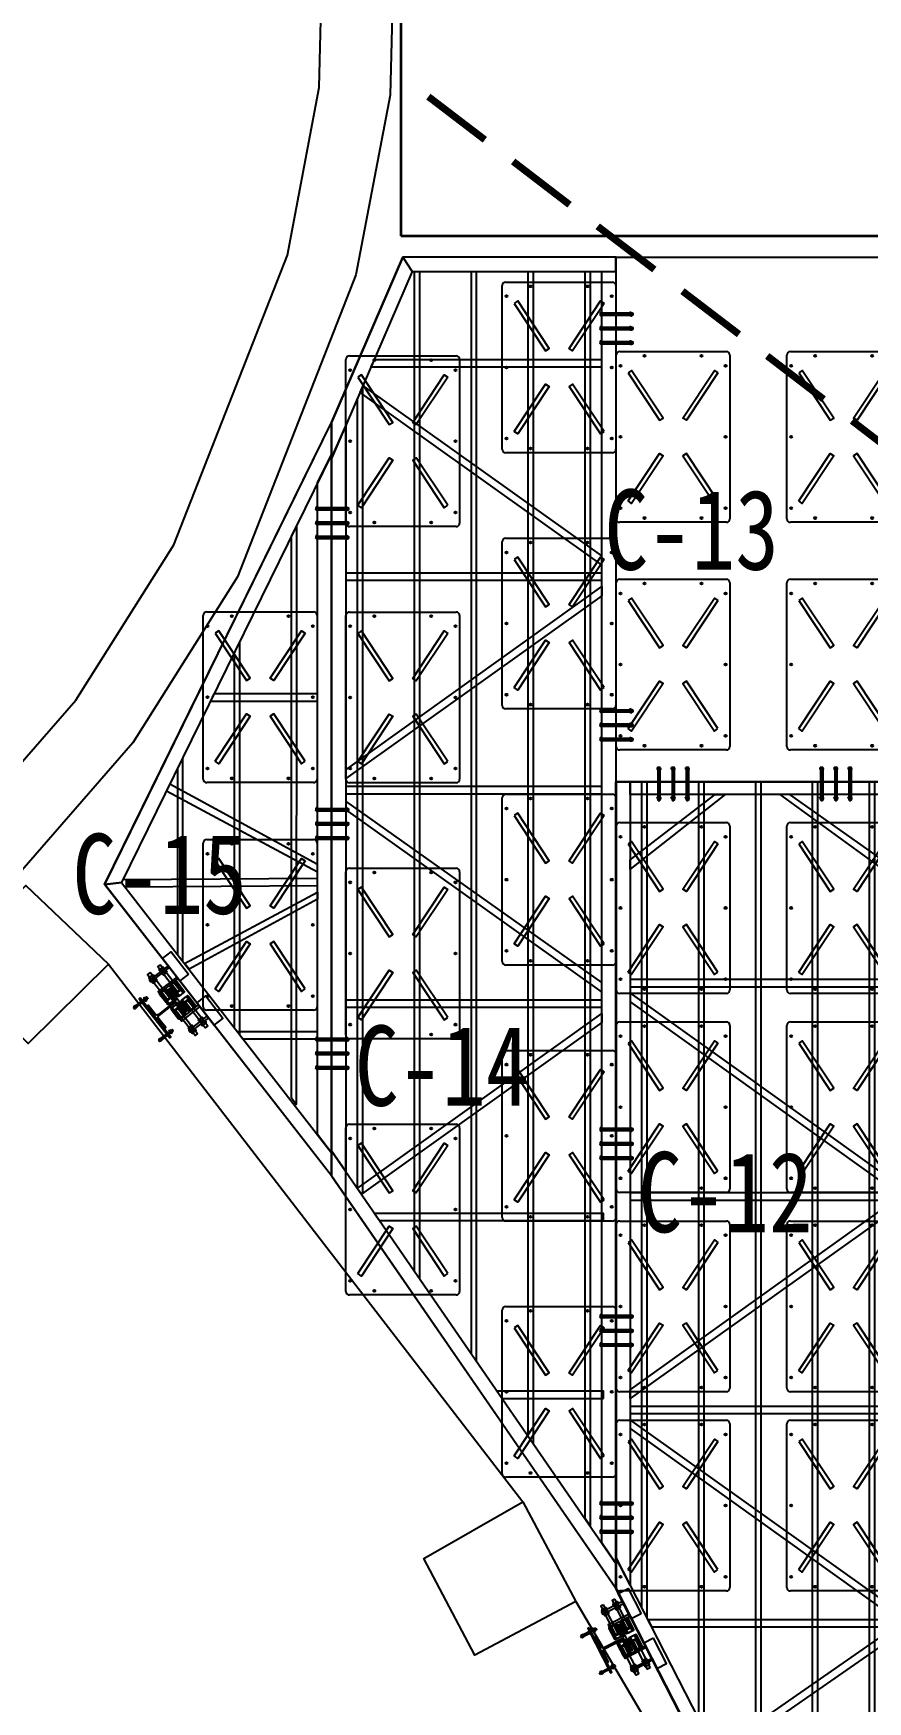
# Model space of a CAD drawing. Extents: x -89702 to 926017, y -610001 to -56924.
# Drawn here: x 318852 to 324718, y -112874 to -101149 of the extents above; entities that cross this region are included whole.
import ezdxf

# ---------------------------------------------------------------- set-up
doc = ezdxf.new("R2010")
doc.units = 0
doc.header["$LTSCALE"] = 10
doc.header["$MEASUREMENT"] = 0
doc.linetypes.add('CENTER', pattern=[2, 1.25, -0.25, 0.25, -0.25])
for name, color, linetype in [('BJ02', 2, 'Continuous'), ('BJ06', 5, 'Continuous'), ('CEN', 1, 'CENTER'), ('PUB_TEXT', 7, 'Continuous'), ('W-FLOAT_BOWL浮筒', 253, 'Continuous'), ('W-STEEL_FRAME钢架', 3, 'Continuous'), ('W-STEEL_KEEL钢龙骨', 5, 'Continuous'), ('螺栓孔位', 2, 'Continuous')]:
    doc.layers.add(name, color=color, linetype=linetype)
doc.styles.add('黑体', font='simhei.ttf', dxfattribs={"width": 0.8})
doc.linetypes.add('245', pattern='A,1e-05,-0.05,[133,bjxx.shx,S=0.05,R=0,X=-0.05,Y=0],-0.05,0.45,[135,bjxx.shx,S=0.05,R=0,X=0,Y=0],0.45', length=1.00001)
doc.linetypes.add('60003', pattern='A,1e-05,[136,bjxx.shx,S=0.075,R=0,X=-1e-05,Y=0],0.15', length=0.15001)
pattern_1 = [(74.01036908, (111095.596, -3037952.141), (-7.630410536, 2.186490637), []), (164.01036908, (111095.596, -3037952.141), (-2.186490637, -7.630410536), [])]
pattern_2 = [(74.01036908, (111174.304, -3037908.494), (-7.630410536, 2.186490637), []), (164.01036908, (111174.304, -3037908.494), (-2.186490637, -7.630410536), [])]
pattern_3 = [(84.7476435, (656700.399, -3021736.76), (-7.904171734, 0.726619187), []), (174.7476435, (656700.399, -3021736.76), (-0.726619187, -7.904171734), [])]
pattern_4 = [(84.7476435, (656769.5974, -3021679.2135), (-7.904171734, 0.726619187), []), (174.7476435, (656769.5974, -3021679.2135), (-0.726619187, -7.904171734), [])]

# ---------------------------------------------------------------- blocks, each defined once
blk = doc.blocks.new('0')
at = {"layer": 'BJ02', "color": 5}
for points in [[(569366, 20667), (571366, 17767), (571366, 27124), (569866, 27124), (569366, 25962)], [(571366, 27124), (573366, 27124), (573366, 23437), (571366, 23437)], [(569366, 25962), (569366, 20667), (567769, 22714)], [(573366, 23437), (571366, 23436), (571366, 17767), (573366, 13864)]]:
    blk.add_lwpolyline(points, close=True, dxfattribs=at)
at = {"layer": 'PUB_TEXT', "color": 3, "style": '黑体', "width": 0.8}
for s, p in [('C-13', (571285, 24927)), ('C-15', (567544, 22508)), ('C-14', (569530, 21160)), ('C-12', (571522, 20271))]:
    blk.add_text(s, height=563.3, dxfattribs=at).set_placement(p)
blk = doc.blocks.new('A$Cfdf82907')
at = {"color": 7, "lineweight": 35}
for p, q in [((20688, 23294), (17844, 22339)), ((17844, 22339), (19436, 17599))]:
    blk.add_line(p, q, dxfattribs=at)
at = {"color": 1, "const_width": 50}
for points in [[(18672, 21995), (18833, 22468)], [(18429, 21285), (18591, 21758)], [(18187, 20575), (18348, 21049)], [(17945, 19866), (18106, 20339)], [(17702, 19156), (17864, 19629)], [(17460, 18446), (17622, 18919)]]:
    blk.add_lwpolyline(points, dxfattribs=at)
at = {"layer": 'BJ02', "linetype": '245', "ltscale": 5, "flags": 128}
blk.add_lwpolyline([(12647, 24039), (14022, 23468), (15277, 23162), (17461, 23053), (18649, 23216), (20372, 23748), (21685, 24428), (22536, 25031), (23280, 25694), (23732, 26179), (24834, 27752), (25299, 28721), (25761, 30190), (25956, 31504), (25956, 32888), (25792, 34056), (25530, 35036), (24954, 36409), (24047, 37825), (23396, 38572), (22680, 39236), (21325, 40170), (20057, 40755)], dxfattribs=at)
at = {"layer": 'BJ06', "linetype": 'Continuous'}
for p, q in [((12337, 22659), (9682, 18693)), ((9136, 18118), (8037, 16850))]:
    blk.add_line(p, q, dxfattribs=at)
at = {"layer": 'BJ06', "linetype": 'Continuous', "flags": 128}
blk.add_lwpolyline([(20144, 41265), (21573, 40606), (22993, 39626), (23756, 38921), (24448, 38125), (25397, 36643), (26004, 35198), (26282, 34155), (26456, 32922), (26457, 31467), (26250, 30077), (25766, 28537), (25267, 27498), (24122, 25863), (23629, 25335), (22848, 24639), (21945, 24000), (20562, 23283), (18757, 22725), (17483, 22552), (15206, 22666), (13867, 22992), (12393, 23603)], dxfattribs=at)
at = {"layer": 'BJ06', "linetype": '60003', "ltscale": 3, "flags": 128}
for points in [[(12337, 22659), (11629, 23016), (11991, 23733), (12677, 23386), (12337, 22659)], [(9682, 18693), (9136, 18118), (8554, 18670), (9084, 19228), (9682, 18693)]]:
    blk.add_lwpolyline(points, dxfattribs=at)
blk = doc.blocks.new('HW200a')
at = {"layer": 'W-STEEL_FRAME钢架'}
blk.add_lwpolyline([(-1440883, 1205965), (-1440803, 1205965), (-1440803, 1205953), (-1441003, 1205953), (-1441003, 1205965), (-1440923, 1205965, 0.414214), (-1440907, 1205981), (-1440907, 1206125, 0.414214), (-1440923, 1206141), (-1441003, 1206141), (-1441003, 1206153), (-1440803, 1206153), (-1440803, 1206141), (-1440883, 1206141, 0.414214), (-1440899, 1206125), (-1440899, 1205981, 0.414214)], format="xyb", close=True, dxfattribs=at)
blk = doc.blocks.new('$matou$00000145')
at = {"layer": 'W-FLOAT_BOWL浮筒'}
for p, q in [((-600, -375), (-600, 375)), ((-575, 400), (575, 400)), ((600, 375), (600, -375)), ((575, -400), (-575, -400))]:
    blk.add_line(p, q, dxfattribs=at)
at = {"layer": 'W-FLOAT_BOWL浮筒', "color": 3}
for p, q in [((-507, 370), (-493, 370)), ((-500, 377), (-500, 363)), ((-7, 370), (7, 370)), ((0, 377), (0, 363)), ((493, 370), (507, 370)), ((500, 377), (500, 363)), ((-577, 200), (-563, 200)), ((-570, 207), (-570, 193)), ((563, 200), (577, 200)), ((570, 207), (570, 193)), ((-577, -200), (-563, -200)), ((-570, -193), (-570, -207)), ((563, -200), (577, -200)), ((570, -193), (570, -207)), ((-507, -370), (-493, -370)), ((-500, -377), (-500, -363)), ((-7, -370), (7, -370)), ((0, -377), (0, -363)), ((493, -370), (507, -370)), ((500, -377), (500, -363))]:
    blk.add_line(p, q, dxfattribs=at)
at = {"layer": 'W-FLOAT_BOWL浮筒', "ltscale": 100}
for points in [[(-450, 316), (-117, 95), (-133, 70), (-467, 291)], [(450, 316), (117, 95), (133, 70), (467, 291)], [(-450, -316), (-117, -95), (-133, -70), (-467, -291)], [(450, -316), (117, -95), (133, -70), (467, -291)]]:
    blk.add_lwpolyline(points, close=True, dxfattribs=at)
at = {"layer": 'W-FLOAT_BOWL浮筒'}
for centre in [(-500, 370), (0, 370), (500, 370), (-570, 200), (570, 200), (-570, -200), (570, -200), (-500, -370), (0, -370), (500, -370)]:
    blk.add_circle(centre, 7, dxfattribs=at)
for centre, start, end in [((-575, 375), 90, 180), ((575, 375), 0, 90), ((-575, -375), 180, 270), ((575, -375), 270, 0)]:
    blk.add_arc(centre, 25, start, end, dxfattribs=at)
blk = doc.blocks.new('浮箱')
at = {"layer": 'W-FLOAT_BOWL浮筒', "rotation": 270}
blk.add_blockref('$matou$00000145', (0, 0), dxfattribs=at)
blk = doc.blocks.new('*U171')
at = {"layer": 'W-FLOAT_BOWL浮筒'}
blk.add_blockref('浮箱', (0, 0), dxfattribs=at)
blk = doc.blocks.new('*U172')
at = {"layer": 'W-FLOAT_BOWL浮筒', "color": 0, "linetype": 'ByBlock', "lineweight": -2, "transparency": 16777216}
for p in [(0, 4200), (1200, 4200), (0, 2800), (1200, 2800), (0, 1400), (1200, 1400), (0, 0), (1200, 0)]:
    blk.add_blockref('*U171', p, dxfattribs=at)
blk = doc.blocks.new('*U173')
at = {"layer": 'W-FLOAT_BOWL浮筒'}
blk.add_blockref('浮箱', (0, 0), dxfattribs=at)
blk = doc.blocks.new('*U174')
at = {"layer": 'W-FLOAT_BOWL浮筒', "color": 0, "linetype": 'ByBlock', "lineweight": -2, "transparency": 16777216}
for p in [(0, 7200), (0, 5400), (0, 3600), (0, 1800), (0, 0)]:
    blk.add_blockref('*U173', p, dxfattribs=at)
blk = doc.blocks.new('*U175')
at = {"layer": 'W-FLOAT_BOWL浮筒'}
blk.add_blockref('浮箱', (0, 0), dxfattribs=at)
blk = doc.blocks.new('*U176')
at = {"layer": 'W-FLOAT_BOWL浮筒', "color": 0, "linetype": 'ByBlock', "lineweight": -2, "transparency": 16777216}
for p in [(0, 5400), (0, 3600), (0, 1800), (0, 0)]:
    blk.add_blockref('*U175', p, dxfattribs=at)
blk = doc.blocks.new('*U177')
at = {"layer": 'W-FLOAT_BOWL浮筒'}
blk.add_blockref('浮箱', (0, 0), dxfattribs=at)
blk = doc.blocks.new('*U178')
at = {"layer": 'W-FLOAT_BOWL浮筒', "color": 0, "linetype": 'ByBlock', "lineweight": -2, "transparency": 16777216}
for p in [(0, 1600), (0, 0)]:
    blk.add_blockref('*U177', p, dxfattribs=at)
blk = doc.blocks.new('C-14')
at = {"color": 2}
blk.add_lwpolyline([(373915, -89889), (373915, -89789), (382996, -89789), (382851, -89889), (373915, -89889)], dxfattribs=at)
at = {"color": 3}
blk.add_lwpolyline([(380096, -91789), (382996, -89789), (383172, -89789), (380272, -91789)], close=True, dxfattribs=at)
at = {"color": 4}
blk.add_lwpolyline([(374724, -91571), (380396, -91571)], dxfattribs=at)
at = {"color": 2}
blk.add_lwpolyline([(375000, -91689), (380241, -91689), (380096, -91789), (375227, -91789)], close=True, dxfattribs=at)
at = {"layer": 'BJ02', "color": 3}
for points in [[(373915, -91222), (373915, -89789), (373815, -89789), (373815, -91288)], [(373915, -91222), (375230, -91789), (374977, -91789), (373815, -91288)]]:
    blk.add_lwpolyline(points, close=True, dxfattribs=at)
at = {"layer": 'W-STEEL_FRAME钢架', "color": 1}
for points in [[(374586, -89889), (374536, -89889), (374536, -91490), (374585, -91512)], [(376086, -89889), (376036, -89889), (376036, -91689), (376086, -91689)], [(377586, -89889), (377536, -89889), (377536, -91689), (377586, -91689)], [(379086, -89889), (379036, -89889), (379036, -91689), (379086, -91689)], [(380586, -89876), (380536, -89876), (380536, -91486), (380586, -91452)], [(381836, -89876), (381786, -89876), (381786, -90624), (381836, -90590)]]:
    blk.add_lwpolyline(points, close=True, dxfattribs=at)
for points in [[(375980, -89889), (375914, -89889), (374718, -91568), (374766, -91589), (375980, -89889)], [(376130, -89889), (376195, -89889), (377480, -91689), (377418, -91689), (376130, -89889)], [(378980, -89889), (378914, -89889), (377638, -91689), (377700, -91689), (378980, -89889)], [(379130, -89889), (379195, -89889), (380401, -91579), (380360, -91608), (379130, -89889)]]:
    blk.add_lwpolyline(points, dxfattribs=at)
at = {"layer": 'W-STEEL_KEEL钢龙骨', "color": 4}
for points in [[(373915, -89971), (382732, -89971), (382681, -90006), (373915, -90006)], [(373915, -90371), (382152, -90371)], [(382101, -90406), (373915, -90406)], [(373915, -90771), (381572, -90771)], [(381521, -90806), (373915, -90806)], [(373915, -91171), (380992, -91171)], [(380941, -91206), (373915, -91206)], [(380363, -91606), (374805, -91606)]]:
    blk.add_lwpolyline(points, dxfattribs=at)
blk = doc.blocks.new('1')
at = {"lineweight": -3}
for p, q in [((-1521938, 1214338), (-1521935, 1214338)), ((-1521938, 1214336), (-1521931, 1214336)), ((-1521938, 1214336), (-1521914, 1214336)), ((-1521936, 1214341), (-1521936, 1214346)), ((-1521936, 1214346), (-1521916, 1214346)), ((-1521935, 1214341), (-1521936, 1214341)), ((-1521934, 1214347), (-1521932, 1214347)), ((-1521933, 1214352), (-1521931, 1214355)), ((-1521933, 1214136), (-1521933, 1214352)), ((-1521919, 1214352), (-1521933, 1214352)), ((-1521932, 1214347), (-1521919, 1214347)), ((-1521932, 1214346), (-1521932, 1214341)), ((-1521921, 1214355), (-1521931, 1214355)), ((-1521919, 1214352), (-1521921, 1214355)), ((-1521919, 1214347), (-1521921, 1214347)), ((-1521921, 1214346), (-1521921, 1214341)), ((-1521919, 1214136), (-1521919, 1214352)), ((-1521917, 1214341), (-1521916, 1214341)), ((-1521914, 1214338), (-1521917, 1214338)), ((-1521916, 1214341), (-1521916, 1214346)), ((-1521938, 1214136), (-1521931, 1214136)), ((-1521938, 1214136), (-1521914, 1214136)), ((-1521938, 1214134), (-1521935, 1214134)), ((-1521935, 1214131), (-1521936, 1214131)), ((-1521936, 1214131), (-1521936, 1214126)), ((-1521936, 1214126), (-1521916, 1214126)), ((-1521934, 1214125), (-1521932, 1214125)), ((-1521932, 1214126), (-1521932, 1214131)), ((-1521932, 1214125), (-1521919, 1214125)), ((-1521921, 1214126), (-1521921, 1214131)), ((-1521919, 1214125), (-1521921, 1214125)), ((-1521914, 1214134), (-1521917, 1214134)), ((-1521917, 1214131), (-1521916, 1214131)), ((-1521916, 1214131), (-1521916, 1214126))]:
    blk.add_line(p, q, dxfattribs=at)
at = {"color": 1}
for p, q in [((-1521936, 1214346), (-1521934, 1214347)), ((-1521919, 1214347), (-1521916, 1214346))]:
    blk.add_line(p, q, dxfattribs=at)
at = {"color": 6, "lineweight": -3}
for p, q in [((-1521931, 1214136), (-1521931, 1214355)), ((-1521921, 1214136), (-1521921, 1214355))]:
    blk.add_line(p, q, dxfattribs=at)
at = {"lineweight": -3}
for points in [[(-1521933, 1214336), (-1521938, 1214336), (-1521938, 1214338), (-1521914, 1214338), (-1521914, 1214336), (-1521919, 1214336)], [(-1521935, 1214338), (-1521935, 1214341), (-1521917, 1214341), (-1521917, 1214338)], [(-1521933, 1214136), (-1521938, 1214136), (-1521938, 1214134), (-1521914, 1214134), (-1521914, 1214136), (-1521919, 1214136)], [(-1521935, 1214134), (-1521935, 1214131), (-1521917, 1214131), (-1521917, 1214134)]]:
    blk.add_lwpolyline(points, dxfattribs=at)
for centre, radius, start, end in [((-1521934, 1214129), 3.22, 223.6028, 316.3972), ((-1521926, 1214140), 14.7, 248.7607, 291.2393), ((-1521919, 1214129), 3.22, 223.6028, 316.3972)]:
    blk.add_arc(centre, radius, start, end, dxfattribs=at)
blk = doc.blocks.new('螺栓孔位')
at = {"layer": '螺栓孔位', "color": 1, "rotation": 270}
for p in [(-1214244, -1521833), (-1214244, -1521933), (-1214244, -1522033)]:
    blk.add_blockref('1', p, dxfattribs=at)
blk = doc.blocks.new('C-12')
at = {"color": 3}
blk.add_line((589889, 33110), (589989, 33110), dxfattribs=at)
at = {"color": 2}
blk.add_lwpolyline([(589989, 33110), (589989, 27464), (589889, 27659), (589889, 33110)], close=True, dxfattribs=at)
at = {"color": 3}
blk.add_lwpolyline([(589889, 27659), (591889, 23757), (591889, 23538), (589889, 27440)], close=True, dxfattribs=at)
at = {"layer": 'BJ02'}
blk.add_lwpolyline([(591789, 33110), (591789, 33020), (589989, 33020), (589989, 33110)], close=True, dxfattribs=at)
blk.add_lwpolyline([(591789, 33110), (591889, 33110), (591889, 23757), (591789, 23952), (591789, 33110)], dxfattribs=at)
at = {"layer": 'W-STEEL_FRAME钢架', "color": 1}
for points in [[(589989, 32496), (589989, 32561), (590587, 33020), (590657, 33020), (589989, 32496)], [(591789, 32477), (591789, 32543), (591111, 33020), (591041, 33020), (591789, 32477)], [(591789, 30276), (591789, 30341), (589989, 31626), (589989, 31564), (591789, 30276)], [(591789, 30126), (591789, 30060), (589989, 28776), (589989, 28837), (591789, 30126)], [(591789, 27276), (591789, 27341), (589989, 28626), (589989, 28564), (591789, 27276)], [(591789, 27126), (591789, 27060), (590614, 26246), (590590, 26293), (591789, 27126)]]:
    blk.add_lwpolyline(points, dxfattribs=at)
for points in [[(591789, 31670), (591789, 31720), (589989, 31720), (589989, 31670)], [(591789, 30170), (591789, 30220), (589989, 30220), (589989, 30170)], [(591789, 28670), (591789, 28720), (589989, 28720), (589989, 28670)], [(591789, 27170), (591789, 27220), (590115, 27220), (590140, 27170)]]:
    blk.add_lwpolyline(points, close=True, dxfattribs=at)
at = {"layer": 'W-STEEL_KEEL钢龙骨', "color": 4}
for points in [[(590072, 27303), (590072, 33110), (590107, 33110), (590107, 27235)], [(590472, 26523), (590472, 33110), (590507, 33110), (590507, 26455)], [(590872, 25743), (590872, 33110), (590907, 33110), (590907, 25674)], [(591272, 24962), (591272, 33110), (591307, 33110), (591307, 24894)]]:
    blk.add_lwpolyline(points, dxfattribs=at)
blk.add_lwpolyline([(591707, 33110), (591707, 24114), (591672, 24182), (591672, 33110)], close=True, dxfattribs=at)
blk = doc.blocks.new('C-15')
at = {"color": 3}
for points in [[(583840, 36591), (585435, 39839), (585435, 39612), (583958, 36604)], [(583958, 36604), (585435, 34706), (585435, 34543), (583840, 36591)]]:
    blk.add_lwpolyline(points, close=True, dxfattribs=at)
at = {"color": 2}
blk.add_lwpolyline([(585337, 39413), (585435, 39612), (585435, 34706), (585335, 34834), (585337, 39413)], dxfattribs=at)
at = {"layer": 'BJ02'}
blk.add_lwpolyline([(585435, 39839), (585435, 34543), (583840, 36591)], close=True, dxfattribs=at)
at = {"layer": 'W-STEEL_FRAME钢架', "color": 1}
for points in [[(585336, 37880), (585336, 37930), (584608, 37930), (584584, 37880)], [(585335, 36680), (585335, 36731), (584297, 37296), (584275, 37250)], [(585335, 36583), (585335, 36633), (583968, 36623), (583958, 36604), (583981, 36574)], [(585335, 36538), (585335, 36488), (584433, 35996), (584401, 36036)], [(585335, 35506), (585335, 35556), (584773, 35556), (584812, 35506)]]:
    blk.add_lwpolyline(points, close=True, dxfattribs=at)
at = {"layer": 'W-STEEL_KEEL钢龙骨', "color": 4}
blk.add_lwpolyline([(585188, 39109), (585187, 35046), (585153, 35089), (585153, 39037)], close=True, dxfattribs=at)
for points in [[(584753, 35582), (584753, 38223)], [(584788, 38294), (584787, 35537)], [(584353, 36097), (584353, 37408)], [(584387, 37479), (584387, 36053)]]:
    blk.add_lwpolyline(points, dxfattribs=at)
blk = doc.blocks.new('*U1960')
at = {"layer": 'W-FLOAT_BOWL浮筒'}
blk.add_blockref('浮箱', (0, 0), dxfattribs=at)
blk = doc.blocks.new('*U1961')
at = {"layer": 'W-FLOAT_BOWL浮筒', "color": 0, "linetype": 'ByBlock', "lineweight": -2, "transparency": 16777216}
for p in [(0, 1600), (1200, 1600), (0, 0), (1200, 0)]:
    blk.add_blockref('*U1960', p, dxfattribs=at)
blk = doc.blocks.new('NY-M12')
for p, q in [((-1, 0), (0, -2)), ((0, 0), (1, -2))]:
    blk.add_line(p, q)
blk.add_lwpolyline([(11, 0), (-11, 0), (-11, -2), (11, -2)], close=True)
blk = doc.blocks.new('$matou$00000104')
for p, q in [((-61, 6, 0), (-62, 5, 0)), ((-62, -5, 0), (-62, 5, 0)), ((-61, 6, 0), (-57, 5, 0)), ((-61, -6, 0), (-61, 6, 0)), ((-57, 7, 0), (-57, 5, 0)), ((-40, 7, 0), (-54, 9, 0)), ((-47, 1, 0), (-52, 1, 0)), ((-46, 0, 0), (-46, 0, 0)), ((-39, 6, 0), (-40, 7, 0)), ((-40, 5, 0), (-40, 7, 0)), ((-39, 5, 0), (-40, 5, 0)), ((-39, -6, 0), (-39, 6, 0)), ((-37, 7, 0), (-38, 7, 0)), ((-36, -6, 0), (-36, 6, 0)), ((-36, 6, 0), (19, 6, 0)), ((19, 6, 0), (19, 6, 0)), ((19, 6, 0), (19, 6, 0)), ((19, -5, 0), (19, 6, 0)), ((20, 5, 0), (19, 6, 0)), ((19, -6, 0), (19, 6, 0)), ((19, -5, 0), (20, 5, 0)), ((21, 6, 0), (20, 5, 0)), ((20, -4, 0), (21, 4, 0)), ((21, 6, 0), (21, 6, 0)), ((22, 5, 0), (21, 6, 0)), ((21, -5, 0), (22, 5, 0)), ((23, 6, 0), (22, 5, 0)), ((22, -4, 0), (23, 4, 0)), ((23, 6, 0), (23, 6, 0)), ((24, 5, 0), (23, 6, 0)), ((23, -5, 0), (24, 5, 0)), ((25, 6, 0), (24, 5, 0)), ((24, -4, 0), (25, 4, 0)), ((26, 5, 0), (25, 6, 0)), ((25, 6, 0), (25, 6, 0)), ((25, -5, 0), (26, 5, 0)), ((27, 6, 0), (26, 5, 0)), ((26, -4, 0), (26, 4, 0)), ((27, 6, 0), (27, 6, 0)), ((27, 5, 0), (27, 6, 0)), ((27, -5, 0), (28, 5, 0)), ((29, 6, 0), (28, 6, 0)), ((28, 6, 0), (28, 5, 0)), ((28, -5, 0), (29, 5, 0)), ((28, -4, 0), (28, 4, 0)), ((29, 5, 0), (29, 6, 0)), ((30, 6, 0), (30, 6, 0)), ((30, 6, 0), (30, 5, 0)), ((31, 5, 0), (30, 6, 0)), ((30, -5, 0), (31, 5, 0)), ((30, -4, 0), (30, 4, 0)), ((32, 6, 0), (31, 5, 0)), ((31, -4, 0), (32, 4, 0)), ((32, 6, 0), (32, 6, 0)), ((33, 5, 0), (32, 6, 0)), ((32, -5, 0), (33, 5, 0)), ((34, 6, 0), (33, 5, 0)), ((33, -4, 0), (34, 4, 0)), ((34, 6, 0), (34, 6, 0)), ((35, 5, 0), (34, 6, 0)), ((34, -5, 0), (35, 5, 0)), ((36, 6, 0), (35, 5, 0)), ((35, -4, 0), (36, 4, 0)), ((36, 15, 0), (40, 15, 0)), ((36, -15, 0), (36, 15, 0)), ((36, 6, 0), (36, 6, 0)), ((36, 5, 0), (36, 6, 0)), ((36, -5, 0), (37, 5, 0)), ((37, 6, 0), (37, 5, 0)), ((38, 6, 0), (37, 6, 0)), ((37, -4, 0), (37, 4, 0)), ((38, 5, 0), (38, 6, 0)), ((38, -5, 0), (38, 5, 0)), ((39, 6, 0), (39, 6, 0)), ((39, 6, 0), (39, 5, 0)), ((40, 5, 0), (39, 6, 0)), ((39, -4, 0), (39, 4, 0)), ((39, -5, 0), (40, 3, 0)), ((40, 15, 0), (40, -15, 0)), ((48, 10, 0), (42, 10, 0)), ((42, -10, 0), (42, 10, 0)), ((48, 5, 0), (42, 5, 0)), ((48, 10, 0), (49, 9, 0)), ((49, -9, 0), (49, 9, 0)), ((50, 6, 0), (49, 5, 0)), ((49, -4, 0), (50, 4, 0)), ((51, 5, 0), (50, 6, 0)), ((50, 6, 0), (50, 6, 0)), ((50, -5, 0), (51, 5, 0)), ((52, 6, 0), (51, 5, 0)), ((51, -4, 0), (52, 4, 0)), ((52, 6, 0), (52, 6, 0)), ((53, 5, 0), (52, 6, 0)), ((52, -5, 0), (53, 5, 0)), ((54, 6, 0), (53, 5, 0)), ((53, -4, 0), (53, 4, 0)), ((54, 5, 0), (54, 6, 0)), ((54, 6, 0), (54, 6, 0)), ((54, -5, 0), (55, 5, 0)), ((56, 6, 0), (55, 6, 0)), ((55, 6, 0), (55, 5, 0)), ((55, -5, 0), (56, 5, 0)), ((55, -4, 0), (55, 4, 0)), ((57, 6, 0), (56, 5, 0)), ((56, 5, 0), (56, 6, 0)), ((58, 5, 0), (57, 6, 0)), ((57, 6, 0), (57, 6, 0)), ((57, -5, 0), (58, 5, 0)), ((57, -4, 0), (57, 4, 0)), ((59, 5, 0), (58, 5, 0)), ((58, -6, 0), (58, 0, 0)), ((59, 5, 0), (59, 5, 0)), ((59, -5, 0), (59, 5, 0)), ((-61, -6, 0), (-62, -5, 0)), ((-61, -6, 0), (-57, -5, 0)), ((-57, -7, 0), (-57, -5, 0)), ((-40, -7, 0), (-54, -9, 0)), ((-47, -1, 0), (-52, -1, 0)), ((-39, -5, 0), (-40, -5, 0)), ((-40, -5, 0), (-40, -7, 0)), ((-39, -6, 0), (-40, -7, 0)), ((-37, -7, 0), (-38, -7, 0)), ((18, -6, 0), (-36, -6, 0)), ((19, -6, 0), (18, -6, 0)), ((19, -5, 0), (19, -6, 0)), ((21, -5, 0), (20, -6, 0)), ((20, -6, 0), (20, -5, 0)), ((20, -6, 0), (20, -6, 0)), ((22, -6, 0), (21, -5, 0)), ((23, -5, 0), (22, -6, 0)), ((22, -6, 0), (22, -6, 0)), ((24, -6, 0), (23, -5, 0)), ((25, -5, 0), (24, -6, 0)), ((24, -6, 0), (24, -6, 0)), ((26, -6, 0), (25, -5, 0)), ((26, -5, 0), (26, -6, 0)), ((26, -6, 0), (26, -6, 0)), ((27, -6, 0), (27, -5, 0)), ((28, -6, 0), (27, -6, 0)), ((28, -5, 0), (28, -6, 0)), ((30, -5, 0), (29, -6, 0)), ((29, -6, 0), (29, -5, 0)), ((29, -6, 0), (29, -6, 0)), ((31, -6, 0), (30, -5, 0)), ((32, -5, 0), (31, -6, 0)), ((31, -6, 0), (31, -6, 0)), ((33, -6, 0), (32, -5, 0)), ((34, -5, 0), (33, -6, 0)), ((33, -6, 0), (33, -6, 0)), ((35, -6, 0), (34, -5, 0)), ((36, -5, 0), (35, -6, 0)), ((35, -6, 0), (35, -6, 0)), ((37, -6, 0), (36, -5, 0)), ((40, -15, 0), (36, -15, 0)), ((37, -5, 0), (37, -6, 0)), ((37, -6, 0), (37, -6, 0)), ((38, -6, 0), (38, -5, 0)), ((39, -6, 0), (38, -6, 0)), ((39, -5, 0), (39, -6, 0)), ((40, -6, 0), (40, -5, 0)), ((48, -5, 0), (42, -5, 0)), ((48, -10, 0), (42, -10, 0)), ((48, -10, 0), (49, -9, 0)), ((50, -5, 0), (49, -6, 0)), ((51, -6, 0), (50, -5, 0)), ((52, -5, 0), (51, -6, 0)), ((51, -6, 0), (51, -6, 0)), ((53, -6, 0), (52, -5, 0)), ((53, -5, 0), (53, -6, 0)), ((53, -6, 0), (53, -6, 0)), ((54, -6, 0), (54, -5, 0)), ((55, -6, 0), (54, -6, 0)), ((55, -5, 0), (55, -6, 0)), ((56, -6, 0), (56, -5, 0)), ((57, -5, 0), (56, -6, 0)), ((56, -6, 0), (56, -6, 0)), ((58, -6, 0), (57, -5, 0)), ((58, -6, 0), (59, -5, 0))]:
    blk.add_line(p, q)
at = {"extrusion": (0, 0, -1)}
for centre, major_axis, start_param, end_param in [((-54, 7, 0), (-1.71, 1.71), 5.497787, 7.253749), ((-52, 5, 0), (-3.21, 3.21), 3.926991, 5.497787), ((-54, 6, 0), (-0.445, 0.445), 4.712389, 10.995574), ((-47, 0, 0), (0.343, 0.343), -0.785398, 0.785398), ((-47, 0, 0), (0.343, 0.343), -0.785398, 0.785398), ((-38, 6, 0), (0.343, 0.343), 3.926991, 5.497787), ((-37, 6, 0), (0.343, 0.343), -0.785398, 0.785398), ((20, 5, 0), (0.129, 0.129), 1.308997, 3.403392), ((22, 5, 0), (0.129, 0.129), 1.308997, 3.403392), ((24, 5, 0), (0.129, 0.129), 1.308997, 3.403392), ((26, 5, 0), (-0.129, 0.129), 2.879793, 4.974188), ((28, 5, 0), (-0.129, 0.129), 2.879793, 4.974188), ((29, 5, 0), (0.129, 0.129), 1.308997, 3.403392), ((31, 5, 0), (0.129, 0.129), 1.308997, 3.403392), ((33, 5, 0), (-0.129, 0.129), 2.879793, 4.974188), ((35, 5, 0), (-0.129, 0.129), 2.879793, 4.974188), ((37, 5, 0), (-0.129, 0.129), 2.879793, 4.974188), ((38, 5, 0), (-0.129, 0.129), 2.879793, 4.974188), ((45, 8, 0), (-2.94, 2.94), 1.732823, 2.979566), ((31, 0, 0), (12.8, 12.8), 0.489975, 1.080822), ((51, 5, 0), (0.129, 0.129), 1.308997, 3.403392), ((53, 5, 0), (-0.129, 0.129), 2.879793, 4.974188), ((55, 5, 0), (-0.129, 0.129), 2.879793, 4.974188), ((56, 5, 0), (-0.129, 0.129), 2.879793, 4.974188), ((58, 5, 0), (0.129, 0.129), 1.308997, 3.403392), ((-52, -5, 0), (-3.21, 3.21), 5.497787, 7.068583), ((-54, -7, 0), (1.71, 1.71), 2.171029, 3.926991), ((-54, -6, 0), (0.445, 0.445), 3.141593, 9.424778), ((-47, 0, 0), (-0.343, 0.343), 2.356194, 3.926991), ((-38, -6, 0), (0.343, 0.343), 2.356194, 3.926991), ((-37, -6, 0), (-0.343, 0.343), 2.356194, 3.926991), ((19, -5, 0), (-0.129, 0.129), 6.021386, 8.115781), ((21, -5, 0), (0.129, 0.129), 4.45059, 6.544985), ((23, -5, 0), (0.129, 0.129), 4.45059, 6.544985), ((25, -5, 0), (-0.129, 0.129), 6.021386, 8.115781), ((27, -5, 0), (-0.129, 0.129), 6.021386, 8.115781), ((28, -5, 0), (-0.129, 0.129), 6.021386, 8.115781), ((30, -5, 0), (0.129, 0.129), 4.45059, 6.544985), ((32, -5, 0), (0.129, 0.129), 4.45059, 6.544985), ((34, -5, 0), (-0.129, 0.129), 6.021386, 8.115781), ((36, -5, 0), (-0.129, 0.129), 6.021386, 8.115781), ((38, -5, 0), (-0.129, 0.129), 6.021386, 8.115781), ((39, -5, 0), (0.129, 0.129), 4.45059, 6.544985), ((45, -8, 0), (2.94, 2.94), 0.162027, 1.40877), ((50, -5, 0), (0.129, 0.129), 4.45059, 6.544985), ((52, -5, 0), (0.129, 0.129), 4.45059, 6.544985), ((54, -5, 0), (-0.129, 0.129), 6.021386, 8.115781), ((55, -5, 0), (-0.129, 0.129), 6.021386, 8.115781), ((57, -5, 0), (0.129, 0.129), 4.45059, 6.544985)]:
    blk.add_ellipse(centre, major_axis=major_axis, ratio=1, start_param=start_param, end_param=end_param, dxfattribs=at)
for centre in [(-50, 5, 0), (-50, -5, 0)]:
    blk.add_ellipse(centre, major_axis=(0.445, 0.445), ratio=1, dxfattribs=at)
at = {"layer": 'CEN'}
blk.add_line((-66, 0, 0), (66, 0, 0), dxfattribs=at)
at = {"extrusion": (0, 0, -1), "xscale": 1.01056896011507, "yscale": 1.01056896011507, "zscale": -1.010568960117647, "rotation": 90.00000229450367}
blk.add_blockref('NY-M12', (-42, 0, 0), dxfattribs=at)

msp = doc.modelspace()

# ---------------------------------------------------------------- hatches: boundary and pattern name
h = msp.add_hatch()
h.set_pattern_fill('ANSI37', color=256, scale=5, angle=39.74764)
h.set_pattern_definition(pattern_4)
h.paths.add_polyline_path([(319789.5, -107868.2, 0.4142136), (319782.5, -107867.3), (319770.8, -107876.4), (319810.7, -107927.7), (319815.9, -107923.7), (319834.3, -107947.4), (319840.9, -107942.3, 0.4142136), (319841.7, -107935.3)])
h.paths.add_polyline_path([(319794.4, -107972.1, 0.4142136), (319801.4, -107973), (319807.5, -107968.3), (319789, -107944.6), (319794.2, -107940.6), (319754.2, -107889.3), (319743.1, -107898, 0.4142136), (319742.2, -107905.1)])
h = msp.add_hatch()
h.set_pattern_fill('ANSI37', color=256, scale=5, angle=39.74764)
h.set_pattern_definition(pattern_3)
h.paths.add_polyline_path([(319860.6, -107812.9, 0.4142136), (319853.5, -107812.1), (319841.8, -107821.2), (319881.8, -107872.5), (319886.9, -107868.5), (319905.3, -107892.1), (319911.9, -107887, 0.4142136), (319912.8, -107880)])
h.paths.add_polyline_path([(319865.4, -107916.9, 0.4142136), (319872.4, -107917.7), (319878.5, -107913), (319860.1, -107889.3), (319865.2, -107885.3), (319825.3, -107834.1), (319814.1, -107842.8, 0.4142136), (319813.2, -107849.8)])
h = msp.add_hatch()
h.set_pattern_fill('ANSI37', color=256, scale=5, angle=39.74764)
h.set_pattern_definition(pattern_4)
h.paths.add_polyline_path([(319868.6, -107969.8, 0.4142136), (319861.6, -107968.9), (319855, -107974), (319873.4, -107997.7), (319868.3, -108001.7), (319908.2, -108053), (319919.9, -108043.9, 0.4142136), (319920.8, -108036.9)])
h.paths.add_polyline_path([(319873.5, -108073.7, 0.4142136), (319880.5, -108074.6), (319891.7, -108065.9), (319851.7, -108014.6), (319846.6, -108018.6), (319828.2, -107994.9), (319822.1, -107999.6, 0.4142136), (319821.2, -108006.7)])
h = msp.add_hatch()
h.set_pattern_fill('ANSI37', color=256, scale=5, angle=39.74764)
h.set_pattern_definition(pattern_3)
h.paths.add_polyline_path([(319939.6, -107914.5, 0.4142136), (319932.6, -107913.7), (319926, -107918.8), (319944.5, -107942.4), (319939.3, -107946.4), (319979.3, -107997.7), (319991, -107988.6, 0.4142136), (319991.8, -107981.6)])
h.paths.add_polyline_path([(319944.5, -108018.5, 0.4142136), (319951.5, -108019.3), (319962.7, -108010.6), (319922.8, -107959.3), (319917.6, -107963.3), (319899.2, -107939.7), (319893.1, -107944.4, 0.4142136), (319892.3, -107951.4)])
h = msp.add_hatch()
h.set_pattern_fill('ANSI37', color=256, scale=5, angle=29.01037)
h.set_pattern_definition(pattern_1)
h.paths.add_polyline_path([(323034.2, -112290.6, 0.4142136), (323027.5, -112288.5), (323014.3, -112295.2), (323043.9, -112353.1), (323049.7, -112350.1), (323063.4, -112376.8), (323070.8, -112373, 0.4142136), (323073, -112366.3)])
h.paths.add_polyline_path([(323019.6, -112393.7, 0.4142136), (323026.3, -112395.8), (323033.2, -112392.3), (323019.5, -112365.6), (323025.3, -112362.7), (322995.6, -112304.8), (322983, -112311.3, 0.4142136), (322980.8, -112318)])
h = msp.add_hatch()
h.set_pattern_fill('ANSI37', color=256, scale=5, angle=29.01037)
h.set_pattern_definition(pattern_2)
h.paths.add_polyline_path([(322954.1, -112331.7, 0.4142136), (322947.4, -112329.5), (322934.2, -112336.3), (322963.9, -112394.1), (322969.6, -112391.2), (322983.3, -112417.9), (322990.7, -112414.1, 0.4142136), (322992.9, -112407.3)])
h.paths.add_polyline_path([(322939.5, -112434.7, 0.4142136), (322946.2, -112436.9), (322953.1, -112433.4), (322939.4, -112406.7), (322945.2, -112403.7), (322915.5, -112345.9), (322902.9, -112352.4, 0.4142136), (322900.7, -112359.1)])
h = msp.add_hatch()
h.set_pattern_fill('ANSI37', color=256, scale=5, angle=29.01037)
h.set_pattern_definition(pattern_1)
h.paths.add_polyline_path([(323093, -112405.2, 0.4142136), (323086.2, -112403), (323078.8, -112406.8), (323092.5, -112433.5), (323086.7, -112436.5), (323116.4, -112494.3), (323129.6, -112487.6, 0.4142136), (323131.7, -112480.8)])
h.paths.add_polyline_path([(323078.4, -112508.2, 0.4142136), (323085.1, -112510.4), (323097.7, -112503.9), (323068, -112446.1), (323062.3, -112449), (323048.6, -112422.3), (323041.7, -112425.9, 0.4142136), (323039.6, -112432.6)])
h = msp.add_hatch()
h.set_pattern_fill('ANSI37', color=256, scale=5, angle=29.01037)
h.set_pattern_definition(pattern_2)
h.paths.add_polyline_path([(323012.9, -112446.3, 0.4142136), (323006.1, -112444.1), (322998.7, -112447.9), (323012.4, -112474.6), (323006.6, -112477.6), (323036.3, -112535.4), (323049.5, -112528.6, 0.4142136), (323051.7, -112521.9)])
h.paths.add_polyline_path([(322998.3, -112549.3, 0.4142136), (323005, -112551.5), (323017.6, -112545), (322988, -112487.1), (322982.2, -112490.1), (322968.5, -112463.4), (322961.7, -112466.9, 0.4142136), (322959.5, -112473.7)])

# ---------------------------------------------------------------- linework, layer by layer
for p, q in [((319753.1, -107738.2), (319743.5, -107725.8)), ((319766.9, -107727.4), (319757.3, -107715)), ((319762.3, -107750), (319771.9, -107762.4)), ((319776.1, -107739.2), (319785.8, -107751.6)), ((319682.1, -107793.4), (319672.5, -107781.1)), ((319695.9, -107782.7), (319686.3, -107770.3)), ((319691.3, -107805.3), (319700.9, -107817.6)), ((319705.1, -107794.5), (319714.7, -107806.9)), ((320028.7, -108092.3), (320019.1, -108079.9)), ((320042.5, -108081.6), (320032.9, -108069.2)), ((320051.7, -108093.4), (320061.4, -108105.8)), ((319957.7, -108147.6), (319948.1, -108135.2)), ((319971.5, -108136.8), (319961.9, -108124.5)), ((319966.9, -108159.4), (319976.5, -108171.8)), ((319980.7, -108148.7), (319990.3, -108161)), ((320037.9, -108104.1), (320047.5, -108116.5)), ((322942.6, -112197.2), (322935.4, -112183.2)), ((322958.1, -112189.2), (322951, -112175.2)), ((322965, -112202.5), (322972.1, -112216.5)), ((322862.5, -112238.2), (322855.3, -112224.3)), ((322869.3, -112251.6), (322876.5, -112265.5)), ((322878.1, -112230.2), (322870.9, -112216.3)), ((322884.9, -112243.6), (322892, -112257.5)), ((322949.4, -112210.5), (322956.6, -112224.4)), ((323067.3, -112637.5), (323060.1, -112623.6)), ((323074.1, -112650.9), (323081.3, -112664.8)), ((323082.8, -112629.5), (323075.7, -112615.6)), ((323089.7, -112642.9), (323096.8, -112656.8)), ((323147.4, -112596.5), (323140.2, -112582.5)), ((323154.2, -112609.8), (323161.4, -112623.7)), ((323162.9, -112588.5), (323155.8, -112574.5)), ((323169.8, -112601.8), (323176.9, -112615.8))]:
    msp.add_line(p, q)
for points in [[(319943, -107761.4), (319882.2, -107808.7), (319759.4, -107650.9), (319820.2, -107603.6)], [(319672.9, -107749.9), (319655.6, -107763.4), (319796.8, -107944.9), (319814.2, -107931.4)], [(319799.3, -107702.2), (319669.1, -107803.5), (319678.3, -107815.4), (319808.5, -107714)], [(319744, -107694.6), (319726.6, -107708.1), (319867.9, -107889.6), (319885.2, -107876.1)], [(319745.3, -107742.4), (319737.5, -107732.3), (319737.7, -107730.3), (319763.1, -107710.6), (319765.1, -107710.8), (319772.9, -107720.9), (319772.7, -107722.9), (319747.4, -107742.6)], [(319756.3, -107756.5), (319764.1, -107766.6), (319766.2, -107766.8), (319791.5, -107747.1), (319791.8, -107745.1), (319783.9, -107735), (319781.9, -107734.8), (319756.6, -107754.5)], [(319674.3, -107797.6), (319666.5, -107787.6), (319666.7, -107785.5), (319692, -107765.8), (319694.1, -107766.1), (319701.9, -107776.2), (319701.6, -107778.2), (319676.3, -107797.9)], [(319685.3, -107811.8), (319693.1, -107821.9), (319695.2, -107822.1), (319720.5, -107802.4), (319720.7, -107800.4), (319712.9, -107790.3), (319710.9, -107790), (319685.5, -107809.7)], [(319860.7, -107781.1), (319730.5, -107882.4), (319739.7, -107894.3), (319869.9, -107792.9)], [(319881.8, -107872.5), (319865.2, -107885.3), (319825.3, -107834.1), (319841.8, -107821.2)], [(319603.5, -107927.1), (319595.6, -107933.3), (319810.6, -108209.5), (319818.5, -108203.4)], [(319810.7, -107927.7), (319794.2, -107940.6), (319754.2, -107889.3), (319770.8, -107876.4)], [(319834.3, -107947.4), (319807.5, -107968.3), (319789, -107944.6), (319815.9, -107923.7)], [(319855, -107974), (319828.2, -107994.9), (319846.6, -108018.6), (319873.4, -107997.7)], [(319905.3, -107892.1), (319878.5, -107913), (319860.1, -107889.3), (319886.9, -107868.5)], [(320022.7, -107989.3), (319892.5, -108090.6), (319883.3, -108078.8), (320013.5, -107977.4)], [(319926, -107918.8), (319899.2, -107939.7), (319917.6, -107963.3), (319944.5, -107942.4)], [(320077.9, -108123.7), (320060.6, -108137.2), (319919.3, -107955.7), (319936.7, -107942.2)], [(319939.3, -107946.4), (319922.8, -107959.3), (319962.7, -108010.6), (319979.3, -107997.7)], [(320062, -107914.3), (320001.2, -107961.6), (320124.1, -108119.5), (320184.8, -108072.2)], [(320006.9, -108179), (319989.5, -108192.5), (319848.3, -108011), (319865.6, -107997.5)], [(319868.3, -108001.7), (319851.7, -108014.6), (319891.7, -108065.9), (319908.2, -108053)], [(320084.1, -108068.2), (319953.9, -108169.5), (319944.7, -108157.7), (320074.9, -108056.3)], [(320020.9, -108096.5), (320013.1, -108086.5), (320013.3, -108084.4), (320038.7, -108064.7), (320040.7, -108065), (320048.5, -108075), (320048.3, -108077.1), (320023, -108096.8)], [(320031.9, -108110.7), (320039.7, -108120.7), (320041.8, -108121), (320067.1, -108101.3), (320067.4, -108099.2), (320059.5, -108089.2), (320057.5, -108088.9), (320032.2, -108108.6)], [(319949.9, -108151.8), (319942.1, -108141.7), (319942.3, -108139.7), (319967.6, -108120), (319969.7, -108120.2), (319977.5, -108130.3), (319977.2, -108132.3), (319951.9, -108152.1)], [(319960.9, -108165.9), (319968.7, -108176), (319970.8, -108176.3), (319996.1, -108156.6), (319996.3, -108154.5), (319988.5, -108144.4), (319986.5, -108144.2), (319961.1, -108163.9)], [(323124.8, -112255.4), (323056.3, -112290.6), (322965, -112112.6), (323033.5, -112077.5)], [(322861.6, -112193.7), (322842.1, -112203.8), (322947, -112408.4), (322966.6, -112398.4)], [(322994.7, -112170.4), (322847.8, -112245.7), (322854.7, -112259.1), (323001.5, -112183.8)], [(322941.7, -112152.6), (322922.1, -112162.7), (323027.1, -112367.3), (323046.7, -112357.3)], [(322934.1, -112199.9), (322928.3, -112188.5), (322928.9, -112186.5), (322957.5, -112171.9), (322959.4, -112172.5), (322965.3, -112183.9), (322964.6, -112185.8), (322936.1, -112200.5)], [(322942.3, -112215.8), (322948.1, -112227.1), (322950.1, -112227.8), (322978.6, -112213.1), (322979.3, -112211.2), (322973.4, -112199.8), (322971.5, -112199.2), (322942.9, -112213.8)], [(322854, -112240.9), (322848.2, -112229.6), (322848.8, -112227.6), (322877.4, -112213), (322879.4, -112213.6), (322885.2, -112225), (322884.5, -112226.9), (322856, -112241.6)], [(322862.2, -112256.9), (322868, -112268.2), (322870, -112268.8), (322898.5, -112254.2), (322899.2, -112252.2), (322893.4, -112240.9), (322891.4, -112240.3), (322862.8, -112254.9)], [(323040.3, -112259.4), (322893.5, -112334.7), (322900.3, -112348.1), (323047.1, -112272.8)], [(323043.9, -112353.1), (323025.3, -112362.7), (322995.6, -112304.8), (323014.3, -112295.2)], [(322760.4, -112355), (322751.5, -112359.5), (322911.2, -112671), (322920.1, -112666.4)], [(322963.9, -112394.1), (322945.2, -112403.7), (322915.5, -112345.9), (322934.2, -112336.3)], [(322983.3, -112417.9), (322953.1, -112433.4), (322939.4, -112406.7), (322969.6, -112391.2)], [(323063.4, -112376.8), (323033.2, -112392.3), (323019.5, -112365.6), (323049.7, -112350.1)], [(323078.8, -112406.8), (323048.6, -112422.3), (323062.3, -112449), (323092.5, -112433.5)], [(323189.9, -112636.5), (323170.3, -112646.5), (323065.3, -112441.9), (323084.9, -112431.8)], [(323086.7, -112436.5), (323068, -112446.1), (323097.7, -112503.9), (323116.4, -112494.3)], [(323213.2, -112427.8), (323144.7, -112463), (323236, -112640.9), (323304.5, -112605.8)], [(322998.7, -112447.9), (322968.5, -112463.4), (322982.2, -112490.1), (323012.4, -112474.6)], [(323109.8, -112677.5), (323090.2, -112687.6), (322985.2, -112482.9), (323004.8, -112472.9)], [(323006.6, -112477.6), (322988, -112487.1), (323017.6, -112545), (323036.3, -112535.4)], [(323160.7, -112494.1), (323013.9, -112569.4), (323007, -112556.1), (323153.8, -112480.8)], [(323206.3, -112583.1), (323059.5, -112658.4), (323052.6, -112645), (323199.5, -112569.7)], [(323058.8, -112640.2), (323053, -112628.9), (323053.6, -112626.9), (323082.2, -112612.3), (323084.2, -112612.9), (323090, -112624.2), (323089.3, -112626.2), (323060.8, -112640.9)], [(323067, -112656.2), (323072.8, -112667.5), (323074.8, -112668.1), (323103.3, -112653.5), (323104, -112651.5), (323098.1, -112640.2), (323096.2, -112639.6), (323067.6, -112654.2)], [(323138.9, -112599.1), (323133.1, -112587.8), (323133.7, -112585.8), (323162.3, -112571.2), (323164.2, -112571.8), (323170.1, -112583.2), (323169.4, -112585.1), (323140.9, -112599.8)], [(323147.1, -112615.1), (323152.9, -112626.4), (323154.9, -112627.1), (323183.4, -112612.4), (323184, -112610.5), (323178.2, -112599.1), (323176.3, -112598.5), (323147.7, -112613.1)]]:
    msp.add_lwpolyline(points, close=True)
for points in [[(319840.9, -107942.3), (319801.4, -107973, -0.4142136), (319794.4, -107972.1), (319742.2, -107905.1, -0.4142136), (319743.1, -107898), (319782.5, -107867.3, -0.4142136), (319789.5, -107868.2), (319841.7, -107935.3, -0.4142136)], [(319911.9, -107887), (319872.4, -107917.7, -0.4142136), (319865.4, -107916.9), (319813.2, -107849.8, -0.4142136), (319814.1, -107842.8), (319853.5, -107812.1, -0.4142136), (319860.6, -107812.9), (319912.8, -107880, -0.4142136)], [(319861.6, -107968.9), (319822.1, -107999.6, 0.4142136), (319821.2, -108006.7), (319873.5, -108073.7, 0.4142136), (319880.5, -108074.6), (319919.9, -108043.9, 0.4142136), (319920.8, -108036.9), (319868.6, -107969.8, 0.4142136)], [(319932.6, -107913.7), (319893.1, -107944.4, 0.4142136), (319892.3, -107951.4), (319944.5, -108018.5, 0.4142136), (319951.5, -108019.3), (319991, -107988.6, 0.4142136), (319991.8, -107981.6), (319939.6, -107914.5, 0.4142136)], [(323070.8, -112373), (323026.3, -112395.8, -0.4142136), (323019.6, -112393.7), (322980.8, -112318, -0.4142136), (322983, -112311.3), (323027.5, -112288.5, -0.4142136), (323034.2, -112290.6), (323073, -112366.3, -0.4142136)], [(322990.7, -112414.1), (322946.2, -112436.9, -0.4142136), (322939.5, -112434.7), (322900.7, -112359.1, -0.4142136), (322902.9, -112352.4), (322947.4, -112329.5, -0.4142136), (322954.1, -112331.7), (322992.9, -112407.3, -0.4142136)], [(323086.2, -112403), (323041.7, -112425.9, 0.4142136), (323039.6, -112432.6), (323078.4, -112508.2, 0.4142136), (323085.1, -112510.4), (323129.6, -112487.6, 0.4142136), (323131.7, -112480.8), (323093, -112405.2, 0.4142136)], [(323006.1, -112444.1), (322961.7, -112466.9, 0.4142136), (322959.5, -112473.7), (322998.3, -112549.3, 0.4142136), (323005, -112551.5), (323049.5, -112528.6, 0.4142136), (323051.7, -112521.9), (323012.9, -112446.3, 0.4142136)]]:
    msp.add_lwpolyline(points, format="xyb", close=True)
for centre, radius, start, end in [((319744.5, -107734.2), 7.29, 91.02038, 164.76017), ((319767, -107741.7), 27, 108.95646, 146.82409), ((319745.2, -107735.1), 7.29, 271.02038, 344.76017), ((319743.5, -107711.5), 27, 288.95646, 326.82409), ((319765.2, -107718.1), 7.29, 91.02038, 164.76017), ((319785.8, -107765.9), 27, 108.95646, 146.82409), ((319765.9, -107719), 7.29, 271.02038, 344.76017), ((319784.1, -107742.3), 7.29, 91.02038, 164.76017), ((319784.7, -107743.2), 7.29, 271.02038, 344.76017), ((319673.5, -107789.5), 7.29, 91.02038, 164.76017), ((319695.9, -107797), 27, 108.95646, 146.82409), ((319674.2, -107790.4), 7.29, 271.02038, 344.76017), ((319672.4, -107766.8), 27, 288.95646, 326.82409), ((319692.3, -107813.7), 7.29, 91.02038, 164.76017), ((319694.2, -107773.4), 7.29, 91.02038, 164.76017), ((319714.8, -107821.2), 27, 108.95646, 146.82409), ((319693, -107814.6), 7.29, 271.02038, 344.76017), ((319694.9, -107774.2), 7.29, 271.02038, 344.76017), ((319691.3, -107791), 27, 288.95646, 326.82409), ((319713, -107797.6), 7.29, 91.02038, 164.76017), ((319713.7, -107798.4), 7.29, 271.02038, 344.76017), ((319763.3, -107758.4), 7.29, 91.02038, 164.76017), ((319764, -107759.3), 7.29, 271.02038, 344.76017), ((319762.3, -107735.7), 27, 288.95646, 326.82409), ((320020.1, -108088.4), 7.29, 91.02038, 164.76017), ((320042.6, -108095.8), 27, 108.95646, 146.82409), ((320020.8, -108089.2), 7.29, 271.02038, 344.76017), ((320019.1, -108065.6), 27, 288.95646, 326.82409), ((320040.8, -108072.3), 7.29, 91.02038, 164.76017), ((320061.4, -108120), 27, 108.95646, 146.82409), ((320041.5, -108073.1), 7.29, 271.02038, 344.76017), ((320059.7, -108096.5), 7.29, 91.02038, 164.76017), ((320060.3, -108097.3), 7.29, 271.02038, 344.76017), ((319949.1, -108143.7), 7.29, 91.02038, 164.76017), ((319971.5, -108151.1), 27, 108.95646, 146.82409), ((319949.8, -108144.5), 7.29, 271.02038, 344.76017), ((319948, -108120.9), 27, 288.95646, 326.82409), ((319967.9, -108167.9), 7.29, 91.02038, 164.76017), ((319969.8, -108127.5), 7.29, 91.02038, 164.76017), ((319990.4, -108175.3), 27, 108.95646, 146.82409), ((319968.6, -108168.7), 7.29, 271.02038, 344.76017), ((319970.5, -108128.4), 7.29, 271.02038, 344.76017), ((319966.9, -108145.1), 27, 288.95646, 326.82409), ((319988.6, -108151.7), 7.29, 91.02038, 164.76017), ((319989.3, -108152.6), 7.29, 271.02038, 344.76017), ((320038.9, -108112.6), 7.29, 91.02038, 164.76017), ((320039.6, -108113.4), 7.29, 271.02038, 344.76017), ((320037.9, -108089.8), 27, 288.95646, 326.82409), ((322934.8, -112191.7), 7.29, 80.2831, 154.0229), ((322935.3, -112192.7), 7.29, 260.2831, 334.0229), ((322955.5, -112203.2), 27, 98.21918, 136.08682), ((322938, -112169.2), 27, 278.21918, 316.08682), ((322969.5, -112230.5), 27, 98.21918, 136.08682), ((322958.2, -112179.7), 7.29, 80.2831, 154.0229), ((322958.7, -112180.7), 7.29, 260.2831, 334.0229), ((322972.2, -112207), 7.29, 80.2831, 154.0229), ((322854.8, -112232.8), 7.29, 80.2831, 154.0229), ((322855.3, -112233.7), 7.29, 260.2831, 334.0229), ((322875.4, -112244.3), 27, 98.21918, 136.08682), ((322858, -112210.2), 27, 278.21918, 316.08682), ((322868.8, -112260.1), 7.29, 80.2831, 154.0229), ((322869.3, -112261), 7.29, 260.2831, 334.0229), ((322889.4, -112271.6), 27, 98.21918, 136.08682), ((322878.1, -112220.8), 7.29, 80.2831, 154.0229), ((322872, -112237.5), 27, 278.21918, 316.08682), ((322878.6, -112221.8), 7.29, 260.2831, 334.0229), ((322892.1, -112248.1), 7.29, 80.2831, 154.0229), ((322892.6, -112249), 7.29, 260.2831, 334.0229), ((322948.8, -112219), 7.29, 80.2831, 154.0229), ((322949.3, -112220), 7.29, 260.2831, 334.0229), ((322952, -112196.5), 27, 278.21918, 316.08682), ((322972.7, -112208), 7.29, 260.2831, 334.0229), ((323059.6, -112632.1), 7.29, 80.2831, 154.0229), ((323060.1, -112633), 7.29, 260.2831, 334.0229), ((323080.2, -112643.6), 27, 98.21918, 136.08682), ((323062.8, -112609.5), 27, 278.21918, 316.08682), ((323073.6, -112659.4), 7.29, 80.2831, 154.0229), ((323074.1, -112660.3), 7.29, 260.2831, 334.0229), ((323094.2, -112670.9), 27, 98.21918, 136.08682), ((323082.9, -112620.1), 7.29, 80.2831, 154.0229), ((323076.8, -112636.8), 27, 278.21918, 316.08682), ((323083.4, -112621.1), 7.29, 260.2831, 334.0229), ((323096.9, -112647.4), 7.29, 80.2831, 154.0229), ((323097.4, -112648.3), 7.29, 260.2831, 334.0229), ((323139.6, -112591), 7.29, 80.2831, 154.0229), ((323140.1, -112592), 7.29, 260.2831, 334.0229), ((323160.3, -112602.5), 27, 98.21918, 136.08682), ((323142.8, -112568.5), 27, 278.21918, 316.08682), ((323153.6, -112618.3), 7.29, 80.2831, 154.0229), ((323154.1, -112619.2), 7.29, 260.2831, 334.0229), ((323174.3, -112629.8), 27, 98.21918, 136.08682), ((323163, -112579), 7.29, 80.2831, 154.0229), ((323156.8, -112595.8), 27, 278.21918, 316.08682), ((323163.5, -112580), 7.29, 260.2831, 334.0229), ((323177, -112606.3), 7.29, 80.2831, 154.0229), ((323177.5, -112607.3), 7.29, 260.2831, 334.0229)]:
    msp.add_arc(centre, radius, start, end)

# ---------------------------------------------------------------- block references
for name, p, rotation in [('A$Cfdf82907', (336932.1, -126599.9), 71.43466228436047), ('$matou$00000104', (319785.4, -108191.1, 0), 37.89027412525922), ('$matou$00000104', (322889.9, -112648.2, 0), 27.15299970328657)]:
    msp.add_blockref(name, p, dxfattribs=dict(rotation=rotation))
for p, yscale, rotation in [((319607.3, -107962.2, 0), -1, 37.89027412525922), ((322757.6, -112390.1, 0), -1.000000000000001, 27.15299970328657)]:
    msp.add_blockref('$matou$00000104', p, dxfattribs=dict(yscale=yscale, rotation=rotation))
at = {"layer": 'BJ02'}
for name, p in [('0', (-248417, -129845.5)), ('C-15', (-264486.1, -143721.8)), ('C-12', (-266940.9, -139518.9))]:
    msp.add_blockref(name, p, dxfattribs=at)
at = {"layer": 'BJ02', "color": 1, "rotation": 270}
msp.add_blockref('C-14', (412737.6, 271093.4), dxfattribs=at)
at = {"layer": 'W-FLOAT_BOWL浮筒'}
for name, p in [('*U174', (322548.5, -110696.8)), ('*U1961', (323349.7, -105585.2)), ('*U176', (321449.5, -109415.7)), ('*U178', (320446.8, -107414.7)), ('*U172', (323349.7, -111495.8))]:
    msp.add_blockref(name, p, dxfattribs=at)
at = {"layer": 'W-STEEL_FRAME钢架', "xscale": -1}
for p, rotation in [((2156525.8, -504448.8), 127.8902741252593), ((2053647.2, -844163.6), 117.1529997032867)]:
    msp.add_blockref('HW200a', p, dxfattribs=dict(at, rotation=rotation))
at = {"layer": '螺栓孔位'}
for p in [(322956.6, -103214.1), (322958.1, -103216.2), (320957.4, -104582), (320958.9, -104584), (322956.2, -106002.1), (322957.7, -106004.1), (320957.4, -106696), (320958.9, -106698), (320957.4, -108310), (320958.9, -108312), (322956.2, -108944.3), (322956.6, -108944.3), (322958.1, -108946.3), (322956.2, -110258.1), (322956.6, -110258.1), (322958.1, -110260.1), (322956.2, -111571.8), (322956.6, -111571.9), (322958.1, -111573.9)]:
    msp.add_blockref('螺栓孔位', p, dxfattribs=at)
at = {"layer": '螺栓孔位', "rotation": 270}
for p in [(323356.6, -106426.6), (323358.1, -106428.6), (324500.9, -106426.6), (324502.4, -106428.6)]:
    msp.add_blockref('螺栓孔位', p, dxfattribs=at)

doc.saveas('drawing.dxf')
